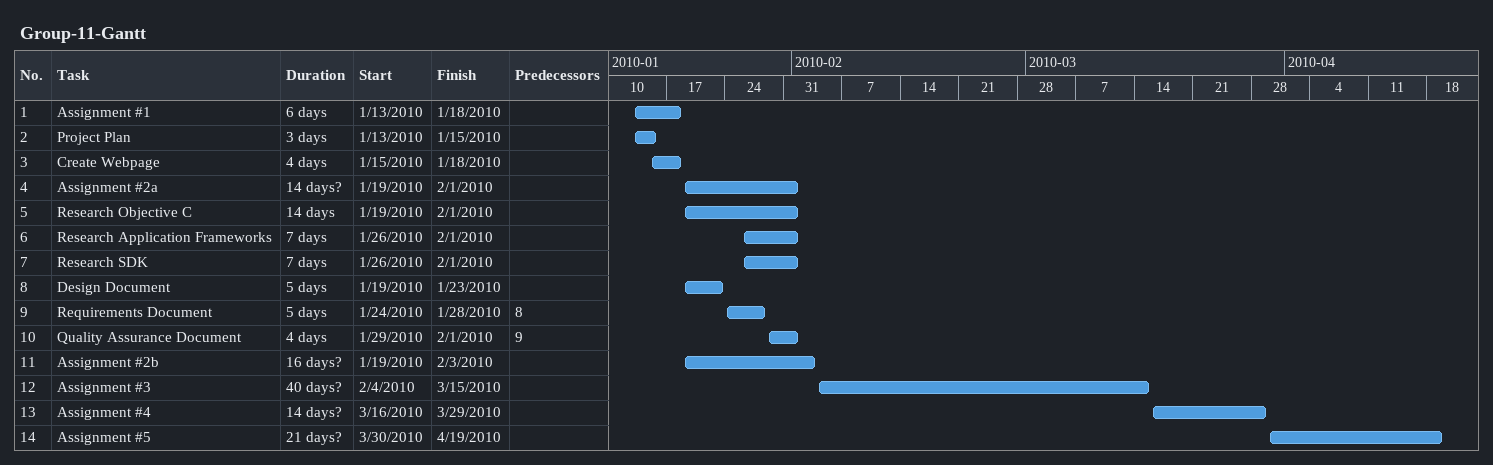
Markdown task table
Group-11-Gantt

| ID | Task | Duration | Start | Finish | Predecessors |
|---|---|---|---|---|---|
| 1 | Assignment #1 | 6d | 2010-01-13 | 2010-01-18 |  |
| 2 | Project Plan | 3d | 2010-01-13 | 2010-01-15 |  |
| 3 | Create Webpage | 4d | 2010-01-15 | 2010-01-18 |  |
| 4 | Assignment #2a | 14d? | 2010-01-19 | 2010-02-01 |  |
| 5 | Research Objective C | 14d | 2010-01-19 | 2010-02-01 |  |
| 6 | Research Application Frameworks | 7d | 2010-01-26 | 2010-02-01 |  |
| 7 | Research SDK | 7d | 2010-01-26 | 2010-02-01 |  |
| 8 | Design Document | 5d | 2010-01-19 | 2010-01-23 |  |
| 9 | Requirements Document | 5d | 2010-01-24 | 2010-01-28 | 8 |
| 10 | Quality Assurance Document | 4d | 2010-01-29 | 2010-02-01 | 9 |
| 11 | Assignment #2b | 16d? | 2010-01-19 | 2010-02-03 |  |
| 12 | Assignment #3 | 40d? | 2010-02-04 | 2010-03-15 |  |
| 13 | Assignment #4 | 14d? | 2010-03-16 | 2010-03-29 |  |
| 14 | Assignment #5 | 21d? | 2010-03-30 | 2010-04-19 |  |
